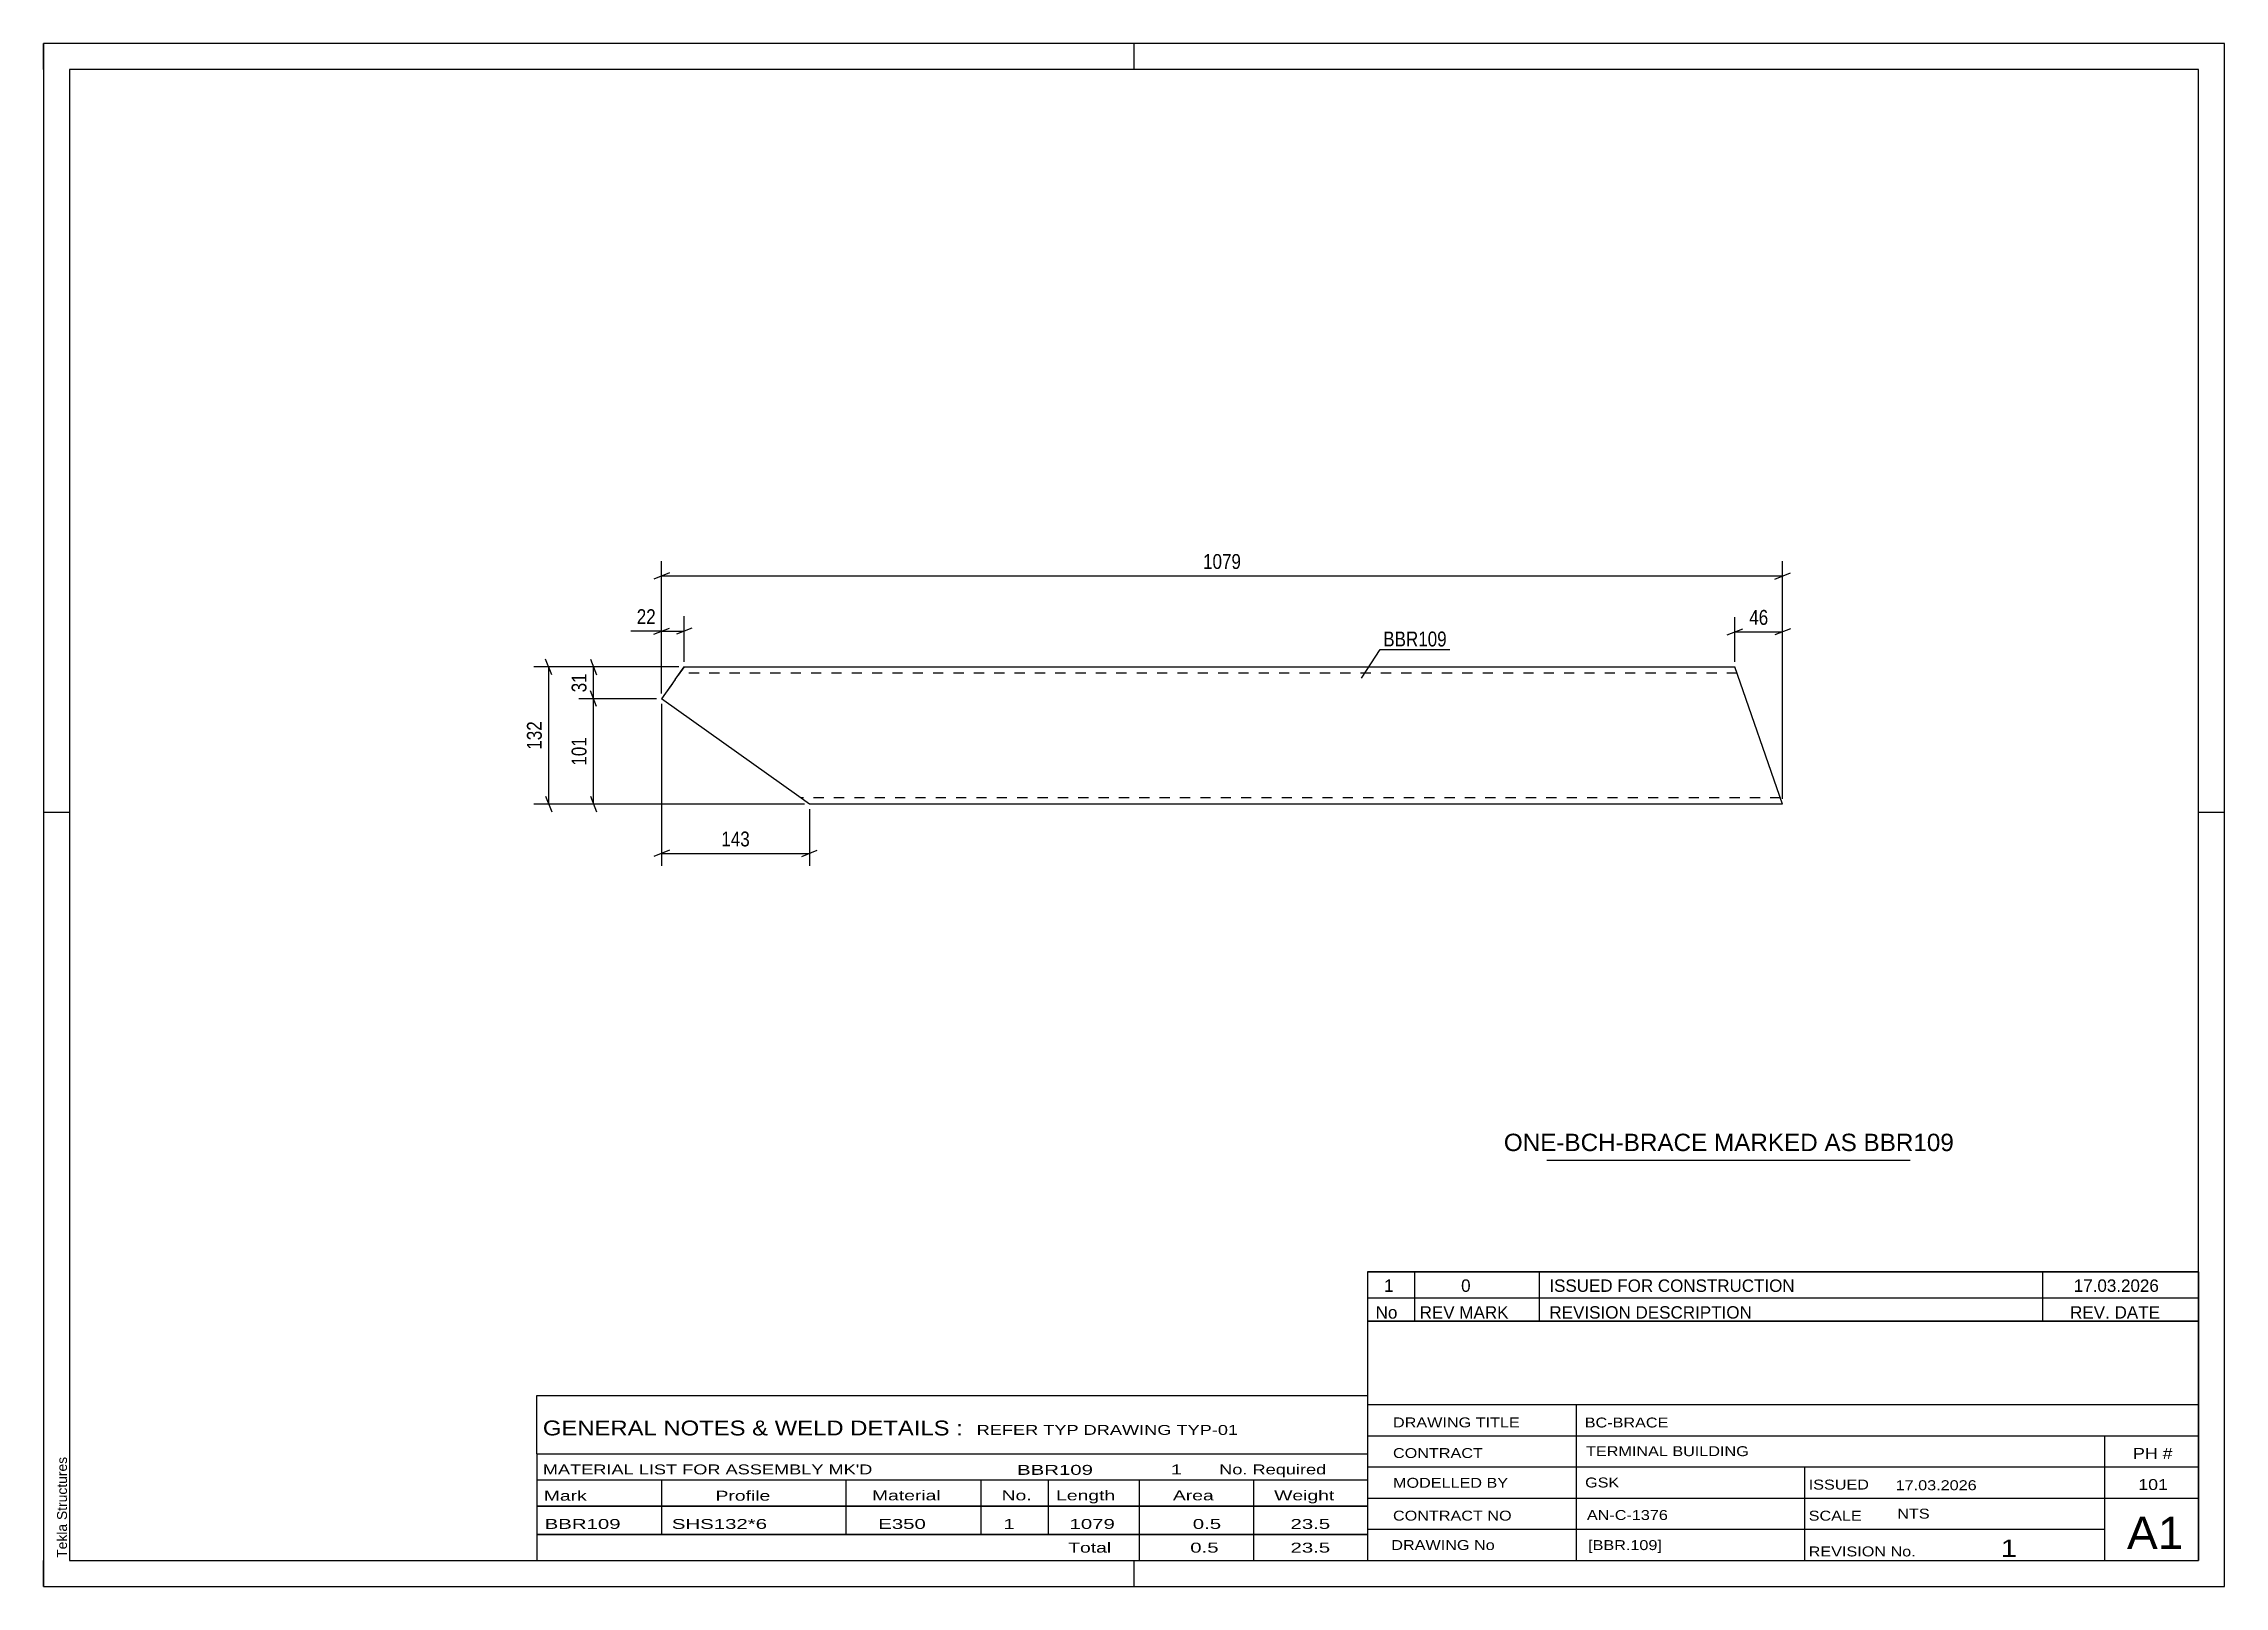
# Model space of a CAD drawing. Header units: millimetres. Extents: x 0 to 420, y 0 to 297.
import ezdxf

# ---------------------------------------------------------------- set-up
doc = ezdxf.new("R2010")
doc.units = ezdxf.units.MM
doc.linetypes.add('DXK_LINE_DOT2', pattern=[3.9198, 1.9599, -1.9599])
doc.styles.add('Arial', font='ARIAL.TTF', dxfattribs={"height": 0.2})
doc.styles.add('Arial Narrow', font='ARIALN.TTF', dxfattribs={"height": 0.2})

# ---------------------------------------------------------------- blocks, each defined once
blk = doc.blocks.new('Unknown-580740229-1161')
at = {"color": 5, "linetype": 'Continuous'}
for p, q in [((420, 297), (0, 297)), ((0, 297), (0, 0)), ((0, 292), (0, 297)), ((210, 292), (210, 297)), ((420, 0), (420, 297)), ((415, 292), (5, 292)), ((5, 292), (5, 5)), ((415, 5), (415, 292)), ((5, 149), (0, 149)), ((420, 149), (415, 149)), ((0, 0), (0, 5)), ((5, 5), (415, 5)), ((210, 0), (210, 5)), ((0, 0), (420, 0))]:
    blk.add_line(p, q, dxfattribs=at)
at = {"color": 174, "linetype": 'Continuous', "style": 'Arial'}
blk.add_text('Tekla Structures', height=1.9102, rotation=90, dxfattribs=at).set_placement((4.5, 5.5))
blk = doc.blocks.new('Part-580740229-1270 - 1252')
at = {"color": 7, "linetype": 'DXK_LINE_DOT2'}
for p, q in [((123.37, 177.01), (119.01, 170.88)), ((121.99, 175.07), (122.27, 175.46)), ((122.27, 175.46), (122.32, 175.53)), ((122.32, 175.53), (122.45, 175.72)), ((122.45, 175.72), (122.52, 175.81)), ((326.15, 175.81), (122.52, 175.81)), ((119.01, 170.88), (119.01, 170.88)), ((334.49, 151.81), (145.83, 151.81)), ((334.49, 151.81), (334.46, 151.9))]:
    blk.add_line(p, q, dxfattribs=at)
at = {"color": 2, "linetype": 'Continuous'}
for p, q in [((121.66, 174.61), (123.37, 177.01)), ((123.37, 177.01), (123.37, 177.01)), ((123.37, 177.01), (325.73, 177.01)), ((334.91, 150.61), (325.73, 177.01)), ((121.66, 174.61), (119.01, 170.88)), ((145.43, 152.09), (119.01, 170.88)), ((147.51, 150.61), (145.43, 152.09)), ((334.91, 150.61), (147.51, 150.61))]:
    blk.add_line(p, q, dxfattribs=at)
blk = doc.blocks.new('StraightDimension-580740229-1387 - 1252')
at = {"color": 7, "linetype": 'Continuous'}
for p, q in [((119.01, 171.88), (119.01, 186.75)), ((123.37, 178.01), (123.37, 186.75)), ((117.51, 183.3), (120.51, 184.5)), ((119.01, 183.9), (123.37, 183.9)), ((124.87, 184.5), (121.87, 183.3))]:
    blk.add_line(p, q, dxfattribs=at)
at = {"color": 0}
blk.add_wipeout([(118.48, 184.65), (118.48, 188.85), (113.63, 188.85), (113.63, 184.65)], dxfattribs=at)
at = {"color": 7, "linetype": 'Continuous'}
blk.add_line((119.01, 183.9), (113.1, 183.9), dxfattribs=at)
blk.add_line((119.01, 183.9), (113.1, 183.9), dxfattribs=at)
at = {"color": 3, "style": 'Arial Narrow'}
blk.add_text('22', height=2.863, dxfattribs=at).set_placement((114.23, 185.25))
blk = doc.blocks.new('StraightDimension-580740229-1385 - 1252')
at = {"color": 7, "linetype": 'Continuous'}
for p, q in [((325.73, 178.01), (325.73, 186.61)), ((334.91, 151.61), (334.91, 186.61)), ((324.23, 183.16), (327.23, 184.36)), ((325.73, 183.76), (334.91, 183.76)), ((336.41, 184.36), (333.41, 183.16))]:
    blk.add_line(p, q, dxfattribs=at)
at = {"color": 0}
blk.add_wipeout([(332.75, 184.51), (332.75, 188.71), (327.89, 188.71), (327.89, 184.51)], dxfattribs=at)
at = {"color": 3, "style": 'Arial Narrow'}
blk.add_text('46', height=2.863, dxfattribs=at).set_placement((328.49, 185.11))
blk = doc.blocks.new('StraightDimension-580740229-1358 - 1252')
at = {"color": 7, "linetype": 'Continuous'}
for p, q in [((120.51, 195.12), (117.51, 193.92)), ((119.01, 171.88), (119.01, 197.37)), ((119.01, 194.52), (334.91, 194.52)), ((333.41, 193.92), (336.41, 195.12)), ((334.91, 151.61), (334.91, 197.37))]:
    blk.add_line(p, q, dxfattribs=at)
at = {"color": 0}
blk.add_wipeout([(231.21, 195.27), (231.21, 199.47), (222.7, 199.47), (222.7, 195.27)], dxfattribs=at)
at = {"color": 3, "style": 'Arial Narrow'}
blk.add_text('1079', height=2.863, dxfattribs=at).set_placement((223.3, 195.87))
blk = doc.blocks.new('StraightDimension-580740229-1461 - 1252')
at = {"color": 7, "linetype": 'Continuous'}
for p, q in [((119.01, 169.88), (119.01, 138.7)), ((147.51, 149.61), (147.51, 138.7)), ((120.51, 141.7), (117.51, 140.5)), ((119.01, 141.1), (147.51, 141.1)), ((146.01, 140.5), (149.01, 141.7))]:
    blk.add_line(p, q, dxfattribs=at)
at = {"color": 0}
blk.add_wipeout([(136.6, 141.85), (136.6, 146.05), (129.92, 146.05), (129.92, 141.85)], dxfattribs=at)
at = {"color": 3, "style": 'Arial Narrow'}
blk.add_text('143', height=2.863, dxfattribs=at).set_placement((130.52, 142.45))
blk = doc.blocks.new('StraightDimension-580740229-1675 - 1252')
at = {"color": 7, "linetype": 'Continuous'}
for p, q in [((122.37, 177.01), (94.44, 177.01)), ((97.89, 175.51), (96.69, 178.51)), ((97.29, 150.61), (97.29, 177.01)), ((96.69, 152.11), (97.89, 149.11)), ((146.51, 150.61), (94.44, 150.61))]:
    blk.add_line(p, q, dxfattribs=at)
at = {"color": 0}
blk.add_wipeout([(96.54, 167.15), (92.34, 167.15), (92.34, 160.47), (96.54, 160.47)], dxfattribs=at)
at = {"color": 3, "style": 'Arial Narrow'}
blk.add_text('132', height=2.863, rotation=90.0002, dxfattribs=at).set_placement((95.94, 161.07))
blk = doc.blocks.new('StraightDimension-580740229-1788 - 1252')
at = {"color": 7, "linetype": 'Continuous'}
for p, q in [((122.37, 177.01), (103.05, 177.01)), ((105.3, 178.51), (106.5, 175.51)), ((105.9, 170.88), (105.9, 177.01)), ((106.5, 169.38), (105.3, 172.38)), ((118.01, 170.88), (103.05, 170.88))]:
    blk.add_line(p, q, dxfattribs=at)
at = {"color": 0}
blk.add_wipeout([(105.15, 176.37), (100.95, 176.37), (100.95, 171.52), (105.15, 171.52)], dxfattribs=at)
at = {"color": 3, "style": 'Arial Narrow'}
blk.add_text('31', height=2.863, rotation=90.0002, dxfattribs=at).set_placement((104.55, 172.12))
blk = doc.blocks.new('StraightDimension-580740229-1789 - 1252')
at = {"color": 7, "linetype": 'Continuous'}
for p, q in [((106.5, 169.38), (105.3, 172.38)), ((118.01, 170.88), (103.05, 170.88)), ((105.9, 150.61), (105.9, 170.88)), ((105.3, 152.11), (106.5, 149.11)), ((146.51, 150.61), (103.05, 150.61))]:
    blk.add_line(p, q, dxfattribs=at)
at = {"color": 0}
blk.add_wipeout([(105.15, 164.09), (100.95, 164.09), (100.95, 157.4), (105.15, 157.4)], dxfattribs=at)
at = {"color": 3, "style": 'Arial Narrow'}
blk.add_text('101', height=2.863, rotation=90.0002, dxfattribs=at).set_placement((104.55, 158))
blk = doc.blocks.new('Unknown-580740229-1920')
at = {"color": 7, "linetype": 'Continuous'}
for p, q in [((255, 51.05), (255, 5)), ((255, 51.05), (415, 51.05)), ((415, 51), (415, 5)), ((255, 35), (415, 35)), ((295.14, 35), (295.14, 5)), ((255, 29), (415, 29)), ((397, 5.05), (397, 29.05)), ((255, 23), (415, 23)), ((339.14, 23), (339.14, 5)), ((255, 17), (415, 17)), ((255, 11), (397, 11)), ((255, 5), (415, 5))]:
    blk.add_line(p, q, dxfattribs=at)
at = {"color": 7, "style": 'Arial Narrow'}
for s, height, width, p in [('DRAWING TITLE', 1.9089, 1.425378, (259.88, 30.61)), ('BC-BRACE', 1.909, 1.425378, (296.81, 30.59)), ('CONTRACT', 1.909, 1.425378, (259.88, 24.71)), ('TERMINAL BUILDING', 1.9089, 1.425378, (297.06, 25.07)), ('MODELLED BY', 1.9089, 1.425378, (259.88, 18.98)), ('GSK', 1.909, 1.425378, (296.88, 19.04)), ('ISSUED', 1.909, 1.425378, (339.94, 18.64)), ('17.03.2026', 1.909, 1.425378, (356.69, 18.52)), ('CONTRACT NO', 1.9089, 1.425378, (259.88, 12.66)), ('AN-C-1376', 1.909, 1.425378, (297.23, 12.78)), ('SCALE', 1.909, 1.425378, (339.94, 12.65)), ('A1', 6.204, 1.25, (401.24, 7.2)), ('DRAWING No', 1.909, 1.425378, (259.56, 7)), ('[BBR.109]', 1.909, 1.425378, (297.46, 6.99)), ('1', 3.34, 1.5, (376.91, 5.68)), ('REVISION No.', 1.9089, 1.425378, (339.94, 5.77))]:
    blk.add_text(s, height=height, dxfattribs=dict(at, width=width)).set_placement(p)
at = {"color": 7, "linetype": 'Continuous', "style": 'Arial Narrow'}
for s, height, width, p in [('PH #', 2.1, 1.42538, (402.4, 24.55)), ('101', 2.1, 1.42538, (403.41, 18.55)), ('NTS', 1.909, 1.425378, (357, 13.05))]:
    blk.add_text(s, height=height, dxfattribs=dict(at, width=width)).set_placement(p)
blk = doc.blocks.new('Unknown-580740229-1921')
at = {"color": 7, "linetype": 'Continuous'}
for p, q in [((255, 60.55), (415, 60.55)), ((415, 60.55), (255, 60.55)), ((255, 60.55), (255, 55.55)), ((264, 60.55), (264, 55.55)), ((288, 60.55), (288, 55.55)), ((385, 60.55), (385, 55.55)), ((415, 60.55), (415, 55.55)), ((255, 55.55), (415, 55.55)), ((255, 55.55), (255, 51.05)), ((255, 55.55), (415, 55.55)), ((264, 55.55), (264, 51.05)), ((288, 55.55), (288, 51.05)), ((385, 55.55), (385, 51.05)), ((415, 55.55), (415, 51.05)), ((415, 51.05), (255, 51.05))]:
    blk.add_line(p, q, dxfattribs=at)
at = {"color": 7, "linetype": 'Continuous', "style": 'Arial Narrow'}
for s, height, width, p in [('1', 2.39, 1.196471, (258.16, 56.7)), ('0', 2.39, 1.196471, (273, 56.7)), ('ISSUED FOR CONSTRUCTION', 2.3861, 1.196471, (290, 56.7)), ('17.03.2026', 2.386, 1.196471, (391, 56.7)), ('No', 2.386, 1.2, (256.54, 51.55)), ('REV MARK', 2.386, 1.2, (265, 51.55)), ('REVISION DESCRIPTION', 2.3861, 1.2, (290, 51.55)), ('REV. DATE', 2.386, 1.2, (390.28, 51.55))]:
    blk.add_text(s, height=height, dxfattribs=dict(at, width=width)).set_placement(p)
blk = doc.blocks.new('Unknown-580740229-1922')
at = {"color": 7, "linetype": 'Continuous'}
for p, q in [((95, 36.75), (255, 36.75)), ((95, 25.5), (95, 36.75)), ((255, 36.75), (255, 25.5)), ((95, 25.5), (255, 25.5)), ((95, 25.5), (95, 20.5)), ((255, 25.5), (255, 20.5)), ((95, 20.5), (255, 20.5)), ((95, 20.5), (95, 15.5)), ((119, 20.5), (119, 15.5)), ((154.5, 20.5), (154.5, 15.5)), ((180.5, 20.5), (180.5, 15.5)), ((193.5, 20.5), (193.5, 15.5)), ((211, 20.5), (211, 15.5)), ((233, 20.5), (233, 15.5)), ((255, 20.5), (255, 15.5)), ((95, 15.5), (255, 15.5)), ((95, 15.45), (95, 10.05)), ((95, 15.45), (255, 15.45)), ((119, 15.5), (119, 10)), ((154.5, 15.5), (154.5, 10)), ((180.5, 15.5), (180.5, 10)), ((193.5, 15.5), (193.5, 10)), ((211, 15.5), (211, 10)), ((233, 15.5), (233, 10)), ((255, 15.45), (255, 10.05)), ((95, 10.05), (255, 10.05)), ((95, 10), (255, 10)), ((95, 10), (95, 5)), ((211, 10), (211, 5)), ((233, 10), (233, 5)), ((255, 10), (255, 5)), ((95, 5), (255, 5))]:
    blk.add_line(p, q, dxfattribs=at)
at = {"color": 7, "style": 'Arial Narrow'}
for s, height, width, p in [('GENERAL NOTES & WELD DETAILS :', 2.8633, 1.4, (96.15, 29.06)), ('REFER TYP DRAWING TYP-01', 1.9089, 1.6, (179.7, 29.16)), ("MATERIAL LIST FOR ASSEMBLY MK'D", 1.9089, 1.6, (96.15, 21.56)), ('BBR109', 1.909, 1.794707, (187.48, 21.47)), ('1', 1.91, 1.794707, (217.08, 21.56)), ('No. Required', 1.9089, 1.6, (226.41, 21.56)), ('Mark', 1.909, 1.7, (96.34, 16.5)), ('Profile', 1.909, 1.7, (129.41, 16.5)), ('Material', 1.909, 1.7, (159.54, 16.56)), ('No.', 1.909, 1.7, (184.5, 16.56)), ('Length', 1.909, 1.7, (195, 16.56)), ('Area', 1.909, 1.7, (217.5, 16.56)), ('Weight', 1.909, 1.7, (237, 16.56))]:
    blk.add_text(s, height=height, dxfattribs=dict(at, width=width)).set_placement(p)
at = {"color": 7, "linetype": 'Continuous', "style": 'Arial Narrow'}
for s, height, width, p in [('BBR109', 1.909, 1.794707, (96.5, 11.06)), ('SHS132*6', 1.909, 1.794707, (121, 11.06)), ('E350', 1.909, 1.794707, (160.74, 11.06)), ('1', 1.91, 1.794707, (184.86, 11.06)), ('1079', 1.909, 1.794707, (197.58, 11.06)), ('0.5', 1.909, 1.794707, (221.32, 11.06)), ('23.5', 1.909, 1.794707, (240.14, 11.06)), ('Total', 1.909, 1.7, (197.33, 6.5)), ('0.5', 1.909, 1.794707, (220.83, 6.5)), ('23.5', 1.909, 1.794707, (240.14, 6.5))]:
    blk.add_text(s, height=height, dxfattribs=dict(at, width=width)).set_placement(p)
blk = doc.blocks.new('Unknown-580740229-1923')
at = {"color": 7, "linetype": 'Continuous'}
blk.add_line((289.5, 82.05), (359.5, 82.05), dxfattribs=at)
at = {"color": 7, "style": 'Arial'}
blk.add_text('ONE-BCH-BRACE MARKED AS BBR109', height=3.3428, dxfattribs=at).set_placement((281.23, 83.8))
blk = doc.blocks.new('Mark-580740229-1265 - 1252')
at = {"color": 0}
blk.add_wipeout([(270.24, 180.95), (270.24, 183.95), (258, 183.95), (258, 180.95)], dxfattribs=at)
blk.add_wipeout([(270.24, 180.95), (270.24, 183.95), (258, 183.95), (258, 180.95)], dxfattribs=at)
at = {"color": 30, "linetype": 'Continuous'}
for p, q in [((253.82, 174.85), (257.4, 180.35)), ((257.4, 180.35), (270.84, 180.35))]:
    blk.add_line(p, q, dxfattribs=at)
at = {"color": 3, "style": 'Arial Narrow'}
blk.add_text('BBR109', height=2.863, dxfattribs=at).set_placement((258, 180.95))

msp = doc.modelspace()

# ---------------------------------------------------------------- block references
for name in ['Unknown-580740229-1161', 'Part-580740229-1270 - 1252', 'Unknown-580740229-1923', 'Unknown-580740229-1921', 'Unknown-580740229-1920', 'Unknown-580740229-1922']:
    msp.add_blockref(name, (0, 0))

# ---------------------------------------------------------------- next in the draw order: block references
for name in ['StraightDimension-580740229-1387 - 1252', 'StraightDimension-580740229-1385 - 1252']:
    msp.add_blockref(name, (0, 0))

# ---------------------------------------------------------------- next in the draw order: block references
msp.add_blockref('StraightDimension-580740229-1358 - 1252', (0, 0))

# ---------------------------------------------------------------- next in the draw order: block references
for name in ['Mark-580740229-1265 - 1252', 'StraightDimension-580740229-1461 - 1252']:
    msp.add_blockref(name, (0, 0))

# ---------------------------------------------------------------- next in the draw order: block references
msp.add_blockref('StraightDimension-580740229-1675 - 1252', (0, 0))

# ---------------------------------------------------------------- next in the draw order: block references
msp.add_blockref('StraightDimension-580740229-1788 - 1252', (0, 0))

# ---------------------------------------------------------------- next in the draw order: block references
msp.add_blockref('StraightDimension-580740229-1789 - 1252', (0, 0))

doc.saveas('drawing.dxf')
